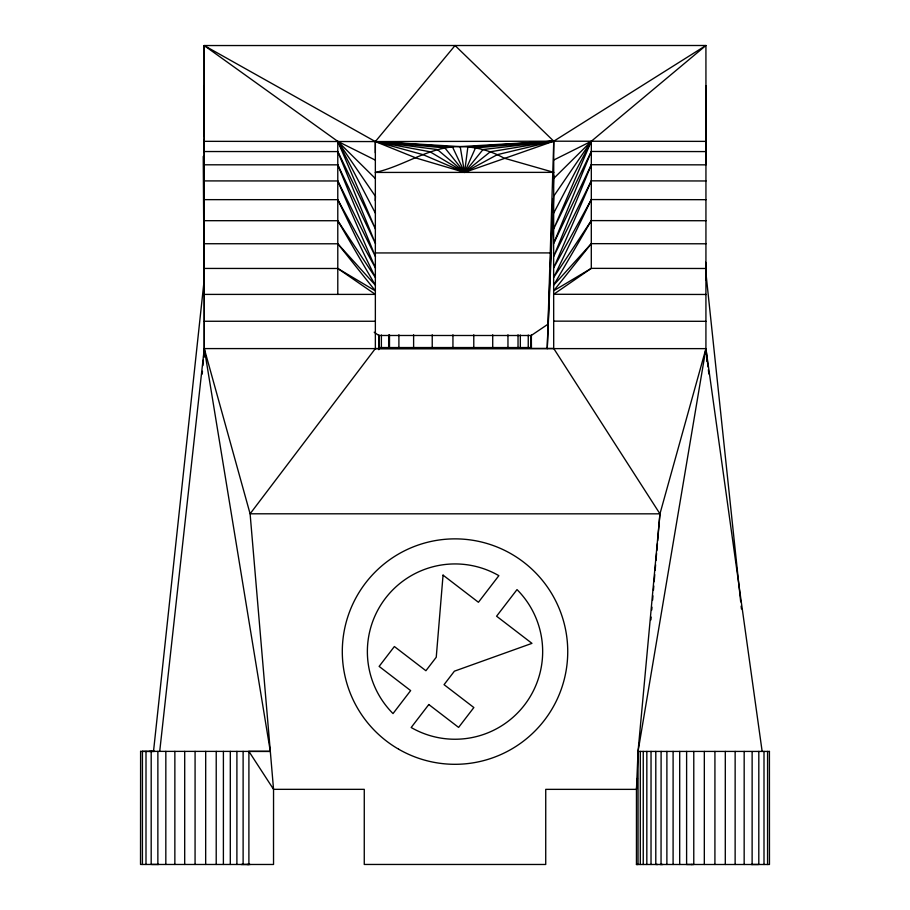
<?xml version="1.0" encoding="UTF-8"?>
<svg xmlns="http://www.w3.org/2000/svg" width="910" height="910" viewBox="0 0 910 910"><rect width="100%" height="100%" fill="white"/><g stroke="black" fill="none" stroke-linecap="round" stroke-linejoin="round"><path stroke-width="1.36" d="M140.606 751.376L140.527 864.466L273.535 864.477L273.546 789.334L250.102 513.797L204.272 348.587L204.193 45.545L705.921 45.5L705.989 164.846L591.318 164.721L553.633 243.527L553.701 348.45L659.955 513.832L657.668 540.699M142.426 864.466L142.438 751.376M145.998 864.466L146.01 751.376M151.185 864.466L151.196 751.376M157.862 864.466L157.874 751.376M165.825 864.466L165.836 751.376M174.856 864.466L174.868 751.376M184.696 864.466L184.707 751.387M195.07 864.466L195.081 751.387M204.227 151.39L204.227 152.527L204.238 139.821M204.238 86.769L204.238 85.631L204.227 135.795M204.158 279.779L204.158 277.834L204.158 279.393M204.272 357.107L204.238 90.113M205.671 864.466L205.694 751.387M216.216 864.466L216.227 751.387M223.394 864.466L223.405 751.387M230.298 864.466L230.31 751.387M236.896 864.466L236.907 751.387M243.118 864.466L243.118 751.387M248.896 864.466L248.908 751.387L270.315 751.398L204.272 348.587L705.933 348.632L762.148 751.421M378.935 335.028L378.935 347.552L388.661 347.552L388.661 335.028M381.381 347.552L381.392 335.028M389.491 334.789L389.491 347.552L531.383 347.563L531.383 335.039M398.899 347.552L398.91 334.789M413.618 347.552L413.618 334.789M432.227 347.563L432.227 334.8M452.941 347.563L452.941 334.8M473.78 347.563L473.78 334.8M492.719 347.563L492.719 334.8M507.962 347.563L507.962 334.8M518.029 347.563L518.04 334.8M520.327 347.563L520.327 335.039M528.244 347.563L528.255 335.039M375.329 152.8L375.352 141.573L455.057 45.523L553.758 141.198L553.633 243.527L591.329 151.458L705.989 151.583M204.227 119.074L204.193 45.545L375.352 141.573L416.348 158.112L464.555 172.399L553.758 141.198L705.921 45.5L591.329 141.255L591.295 268.359L553.712 294.283L705.944 294.465M769.416 751.421L769.462 864.5L636.454 864.489L636.465 789.368L638.046 751.421L659.955 513.832L705.933 348.632L708.037 366.935M706.274 352.887L705.933 348.632L638.046 751.421L638.035 864.489L636.454 864.489M640.299 864.489L640.31 751.421M643.245 864.489L643.256 751.421M646.828 864.489L646.839 751.421M651.025 864.489L651.037 751.41M655.791 864.489L655.803 751.41M659.966 864.489L661.047 864.489L661.104 751.41M666.882 864.489L666.893 751.41M673.093 864.489L673.104 751.41M679.69 864.489L679.702 751.421M686.618 751.421L686.606 864.489L693.773 864.489L693.784 751.421M704.317 864.489L704.329 751.421M705.967 151.458L705.967 152.596L705.955 139.844L705.944 140.97M705.91 279.893L705.91 277.937L705.91 279.506M705.967 102.421L705.978 85.699L705.978 90.192M705.921 353.808L705.955 92.683M714.919 864.489L714.93 751.421M725.293 864.5L725.304 751.421M735.132 864.5L735.143 751.421M744.164 864.5L744.175 751.421M752.126 864.5L752.138 751.774M758.803 864.5L758.815 751.421M764.002 864.5L764.002 751.421M767.562 864.5L767.574 751.421M531.167 348.291L531.235 335.506L547.706 324.381M705.944 146.066L705.955 143.063M705.989 141.38L553.758 141.198L547.24 348.575L553.667 196.253L591.329 141.255L553.724 160.035M547.24 348.575L550.084 272.454M550.288 266.812L551.028 247.076M551.346 238.625L551.926 223.121M552.347 211.837L552.825 199.154M553.291 186.47L553.712 175.186M375.273 200.598L375.455 196.378L337.781 141.38L204.193 45.545M202.225 374.09L202.452 371.257M202.907 365.592L203.362 359.916M203.59 357.084L204.272 348.587L159.716 751.387M637.421 778.13L636.465 789.368L545.738 789.357L545.727 864.477L364.262 864.455L364.273 789.345L273.546 789.334L248.908 751.387M650.912 619.892L651.151 617.071M651.753 609.996L652.004 607.163M652.606 600.099L652.959 595.857M653.448 590.203L653.812 585.96M654.165 581.717L654.768 574.642M655.132 570.399L655.621 564.746M655.973 560.503L656.576 553.428M656.827 550.596L657.429 543.532M204.17 280.03L153.506 751.444L142.267 751.387M591.318 164.721L553.633 256.575L591.318 180.828L705.978 180.965M553.701 178.462L591.329 141.255L553.644 229.001L591.329 151.458M591.318 180.828L553.633 267.95L591.307 199.563L705.978 199.688M591.307 199.563L553.644 277.527L591.307 220.607L705.967 220.732M553.655 213.179L591.329 141.255M591.307 220.607L553.667 285.171L591.295 243.652L705.967 243.789M204.261 141.334L375.352 141.573L375.364 348.575L250.102 513.797L659.955 513.832M591.295 243.652L553.689 290.779L591.295 268.359L705.955 268.484M467.285 171.66L464.555 172.399L423.059 154.666L375.352 141.573L553.758 141.198L497.304 154.666L464.555 172.399L430.089 151.799L375.352 141.573L460.187 146.612C475.464 146.681 490.706 150.594 504.015 158.124L553.826 172.365L375.284 172.434C404.245 166.143 429.725 146.18 460.187 146.612L553.758 141.198L490.274 151.799L464.555 172.399L437.391 149.547L375.352 141.573L452.498 146.942L464.555 172.399L482.983 149.547L553.758 141.198L467.865 146.942L464.555 172.399L444.876 147.92L375.352 141.573M553.758 141.198L475.486 147.92L464.555 172.399L460.187 146.612M691.372 864.5L692.191 864.489M204.272 294.408L375.364 294.396L337.792 268.484L204.272 268.439M149.16 751.398L154.814 751.376M656.315 864.489L657.828 864.489M204.261 151.538L337.781 151.583L375.489 229.127L337.781 141.38L375.386 160.149M204.261 164.801L337.781 164.846L375.489 243.652L337.781 151.583L337.781 141.38L375.421 178.588M204.261 180.908L337.781 180.965L375.489 256.688L337.781 164.846M204.261 199.643L337.781 199.688L375.477 268.075L337.781 180.965M204.272 220.686L337.792 220.732L375.455 277.652L337.781 199.688M204.272 243.732L337.792 243.789L375.432 285.285L337.792 220.732M375.932 252.946L551.608 252.912M204.272 321.264L375.364 321.253M374.192 332.207L378.787 335.483L531.235 335.506L531.383 347.563M375.364 348.575L553.701 348.45M140.549 751.376L270.315 751.398M638.046 751.421L769.473 751.421M151.788 864.466L158.613 864.466M247.031 864.477L248.953 864.477M553.712 321.139L705.944 321.31M661.047 864.489L662.958 864.489M751.376 864.489L758.201 864.5M241.082 864.477L250.193 864.477M337.792 268.484L375.409 290.893L337.792 243.789M337.781 141.38L375.466 213.293M708.367 369.756L708.844 373.976M705.933 273.068L740.694 601.885M741.138 606.128L741.445 608.949M706.615 357.129L706.956 361.384M705.705 262.285L705.83 279.233M203.237 156.395L204.124 287.64M705.944 86.325L705.967 135.874M378.787 335.483L378.787 349.69M337.781 151.583L337.792 294.453M443.056 575.131L436.243 657.247L425.903 670.727L394.371 646.532L379.129 666.404L410.649 690.599L393.018 713.577A87.678 87.678 0 0 1 498.862 575.666L478.433 602.272L443.056 575.131M428.803 704.533L411.172 727.511A87.678 87.678 0 0 0 517.016 589.6L496.587 616.207L531.963 643.359L454.397 671.182L444.057 684.661L473.86 707.536L458.606 727.409L428.803 704.533M398.648 749.203A112.726 112.726 0 0 0 567.738 651.594A112.726 112.726 0 0 0 398.66 553.962A112.726 112.726 0 0 0 398.648 749.203"/></g></svg>
